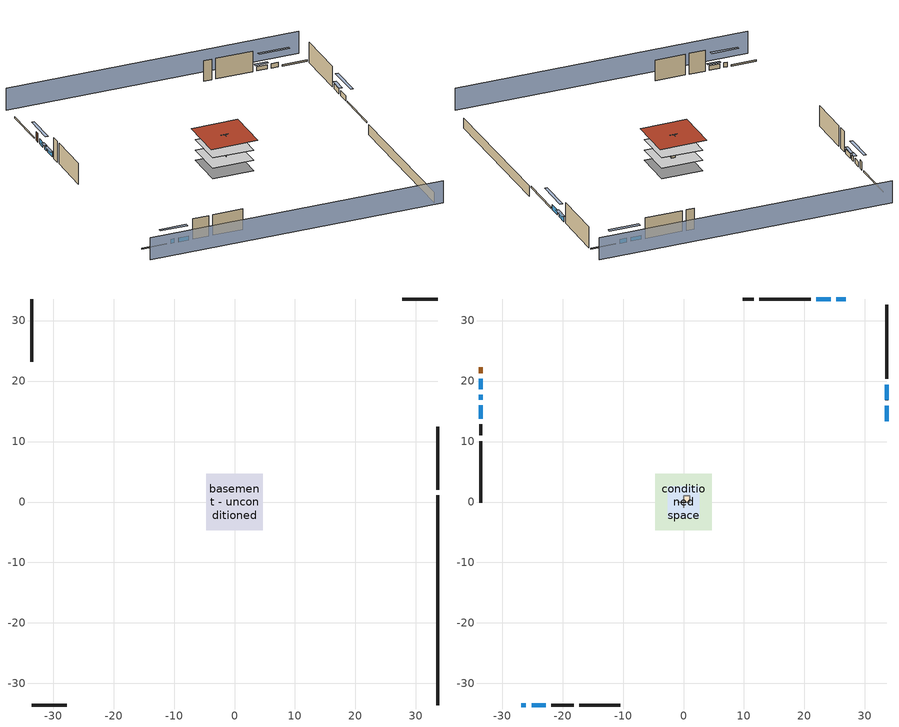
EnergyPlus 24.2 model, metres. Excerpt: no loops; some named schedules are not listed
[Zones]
basement - unconditioned
 floor foundation (Slab2 construction): -4.69,-4.69 -4.69,4.69 4.69,4.69 4.69,-4.69 z-2.13
 wall outside (RimJoist1 construction): 33.56,2.05 33.56,12.45 z0.3:0.61
 wall outside (RimJoist2 construction): -33.56,-33.56 -27.77,-33.56 z0.3:0.61
 wall outside (RimJoist3 construction): -33.56,33.56 -33.56,23.17 z0.3:0.61
 wall outside (RimJoist4 construction): 33.56,33.56 27.77,33.56 z0.3:0.61
 wall foundation (FoundationWall1 construction): 33.56,-33.56 33.56,1.12 z-2.13:0.3
central ac and furnace airloop ret air zone
 floor adiabatic (AdiabaticConst): 0,0 0,1 1,1 1,0 z0
 wall adiabatic (AdiabaticConst): 0,1 0,0 1,0 1,1 0,1 z0:1
 ceiling adiabatic (AdiabaticConst): 1,0 1,1 0,1 0,0 z1
conditioned space
 floor to basement - unconditioned (Floor1 construction): -4.69,-4.69 -4.69,4.69 4.69,4.69 4.69,-4.69 z0.3
 floor to garage (Floor2 construction): -2.59,-2.59 -2.59,2.59 2.59,2.59 2.59,-2.59 z0.3
 floor adiabatic (AdiabaticFloorConstruction): -4.69,-4.69 -4.69,4.69 4.69,4.69 4.69,-4.69 z2.74
 wall outside (AdiabaticWallConstruction 1): -33.56,22.24 -33.56,21.32 z0.3:2.34
 wall outside (AdiabaticWallConstruction): 33.56,13.38 33.56,15.94 / 33.56,16.86 33.56,19.42 / -33.56,20.4 -33.56,18.65 z0.3:1.46; -26.84,-33.56 -26.05,-33.56 / -33.56,17.73 -33.56,16.94 z0.3:1.37; -25.12,-33.56 -22.75,-33.56 / 26.84,33.56 25.25,33.56 / 24.33,33.56 21.96,33.56 z0.3:1.34; -33.56,16.01 -33.56,13.77 z0.3:1.31
 wall outside (Wall3 construction): 33.56,20.35 33.56,32.63 z0.3:5.18
 wall outside (Wall4 construction): -17.24,-33.56 -10.42,-33.56 z0.3:5.18
 wall outside (Wall7 construction): -33.56,10.08 -33.56,-0.16 z0.3:5.18
 wall outside (Wall8 construction): 21.03,33.56 12.54,33.56 z0.3:5.18
 wall to garage (Wall5 construction): 0,0.91 0,-0.91 z0.3:5.18
 wall to garage (Wall6 construction): -0.91,0 0.91,0 z0.3:5.18
 window (WindowConstruction): 33.56,13.38 33.56,15.93 z0.3:1.46
 window (WindowConstruction 1): 33.56,16.86 33.56,19.42 z0.3:1.46
 window (WindowConstruction 2): -26.84,-33.56 -26.05,-33.56 z0.3:1.37
 window (WindowConstruction 3): -25.12,-33.56 -22.75,-33.56 z0.3:1.34
 window (WindowConstruction 4): -33.56,20.4 -33.56,18.66 z0.3:1.46
 window (WindowConstruction 5): -33.56,17.73 -33.56,16.94 z0.3:1.37
 window (WindowConstruction 6): -33.56,16.01 -33.56,13.77 z0.3:1.31
 window (WindowConstruction 7): 26.84,33.56 25.26,33.56 z0.3:1.34
 window (WindowConstruction 8): 24.33,33.56 21.96,33.56 z0.3:1.34
 door (Door): -33.56,22.24 -33.56,21.33 z0.3:2.34
 ceiling adiabatic (AdiabaticFloorConstruction): 4.69,-4.69 4.69,4.69 -4.69,4.69 -4.69,-4.69 z2.74
 roof outside (Roof1 construction): -5.35,5.35 -5.35,-5.35 5.35,-5.35 5.35,5.35 z5.18
garage
 floor foundation (Slab1 construction): -2.59,-2.59 -2.59,2.59 2.59,2.59 2.59,-2.59 z0
 wall outside (Wall1 construction): -21.82,-33.56 -18.17,-33.56 z0.3:5.18
 wall outside (Wall2 construction): -33.56,12.84 -33.56,11.01 z0.3:5.18
 wall outside (Wall9 construction): 11.61,33.56 9.79,33.56 z0.3:5.18
shading: 33.56,38.13 -33.56,38.13 / -33.56,-38.13 33.56,-38.13 z0:5.18; 33.56,18.68 33.56,10.63 34.17,10.63 34.17,18.68 z4.21; 33.56,19.73 33.56,16.56 34.17,16.56 34.17,19.73 z1.77; -23.31,-33.56 -29.58,-33.56 -29.58,-34.17 -23.31,-34.17 z4.11; -22.45,-33.56 -25.43,-33.56 -25.43,-34.17 -22.45,-34.17 z1.65; -33.56,15.91 -33.56,23.14 -34.17,23.14 -34.17,15.91 z4.21; -33.56,16.64 -33.56,18.03 -34.17,18.03 -34.17,16.64 z1.68; -33.56,13.46 -33.56,16.32 -34.17,16.32 -34.17,13.46 z1.62; 22.51,33.56 29.58,33.56 29.58,34.17 22.51,34.17 z4.08; 21.65,33.56 24.63,33.56 24.63,34.17 21.65,34.17 z1.65
[Building]
Building 1: Terrain=Suburbs
[Site:Location]
Portland Intl Arpt_OR: Latitude {deg}=45.59; Longitude {deg}=-122.6; Time Zone {hr}=-8; Elevation {m}=33; Keep Site Location Information=Yes
[Site:GroundTemperature:Shallow]
10.2558, 8.96328, 8.85977, 9.47314, 11.9355, 14.3863, 16.5111, 17.8571, 17.9714, 16.8767, 14.8061, 12.4304
[Site:WaterMainsTemperature]
Calculation Method=Schedule; Temperature Schedule=mains temperature schedule
[Material] Roughness=Rough; Thermal Absorptance=0.9
Name | Thickness {m} | Conductivity {W/m-K} | Density {kg/m3} | Specific Heat {J/kg-K} | Solar Absorptance | Visible Absorptance
asphalt or fiberglass shingles | 0.00635 | 0.162714 | 1121.4 | 1465.45 | 0.85 | 0.85
composite shingle siding | 0.00635 | 0.162714 | 1121.4 | 1465.45 | 0.7 | 0.7
concrete 4.0 in. | 0.1016 | 1.803125 | 2242.8 | 837.4 | 0.7 | 0.7
concrete 8.0 in. | 0.2032 | 1.803125 | 2242.8 | 837.4 | 0.7 | 0.7
door material | 0.04445 | 0.0612267 | 512.64 | 1214.23 | 0.7 | 0.7
floor covering | 0.0127 | 0.0433444 | 54.468 | 1339.84 | 0.6 | 0.6
floor rigid ins; wall rigid ins | 0.512978 | 0.029427 | 32.04 | 1214.23 | 0.7 | 0.7
floor stud and cavity | 0.1397 | 0.923637 | 92.3553 | 1139.71 | 0.7 | 0.7
floor stud and cavity 1 | 0.1397 | 1.75129 | 37.0049 | 1207.88 | 0.7 | 0.7
furniture material basement - unconditioned 1; furniture material conditioned space 1; furniture material garage 1 | 0.1524 | 0.115458 | 640.8 | 1214.23 | 0.6 | 0.6
gypsum board | 0.0127 | 0.160291 | 801 | 837.4 | 0.6 | 0.6
osb sheathing 0.5 in.; osb sheathing 0.5 in. 1; osb sheathing 0.5 in. 2 | 0.0127 | 0.115458 | 512.64 | 1214.23 | 0.7 | 0.7
osb sheathing 0.75 in. | 0.01905 | 0.115458 | 512.64 | 1214.23 | 0.7 | 0.7
rim joist stud and cavity | 0.0508 | 0.144151 | 50.32683 | 1063.81 | 0.6 | 0.6
roof rigid ins | 0.051816 | 0.029427 | 32.04 | 1214.23 | 0.7 | 0.7
roof stud and cavity | 0.2032 | 0.133729 | 78.34581 | 1123.46 | 0.7 | 0.7
wall stud and cavity | 0.1397 | 0.348479 | 139.0536 | 1170.24 | 0.6 | 0.6
wall stud and cavity 1 | 0.1397 | 0.434317 | 139.0536 | 1170.24 | 0.7 | 0.7
wall stud and cavity 2 | 0.1397 | 0.506836 | 139.0536 | 1170.24 | 0.7 | 0.7
wall stud and cavity 3 | 0.0889 | 0.380278 | 52.3479 | 1209.89 | 0.7 | 0.7
wall stud and cavity 4 | 0.0889 | 0.391764 | 83.0341 | 1211.67 | 0.7 | 0.7
wood siding; wood siding 1 | 0.0254 | 0.102417 | 544.68 | 1172.36 | 0.7 | 0.7
[Material:NoMass]
Adiabatic: Roughness=Rough; Thermal Resistance {m2-K/W}=176.1; Thermal Absorptance=0.9; Solar Absorptance=0.7; Visible Absorptance=0.7
[WindowMaterial:SimpleGlazingSystem]
WindowMaterial: U-Factor {W/m2-K}=4.76952; Solar Heat Gain Coefficient=0.63
[Construction]
AdiabaticConst: Adiabatic
AdiabaticFloorConstruction: floor stud and cavity 1, floor rigid ins, osb sheathing 0.75 in., floor covering
AdiabaticWallConstruction: wood siding, wall rigid ins, wall stud and cavity 3, gypsum board
AdiabaticWallConstruction 1: wood siding 1, wall rigid ins, wall stud and cavity 3, gypsum board
Door: door material
Floor1 construction; Floor2 construction: floor stud and cavity, osb sheathing 0.75 in., floor covering
FoundationWall1 construction: concrete 8.0 in.
furniture construction basement - unconditioned 1: furniture material basement - unconditioned 1
furniture construction conditioned space 1: furniture material conditioned space 1
furniture construction garage 1: furniture material garage 1
PartitionWallConstruction: gypsum board, wall stud and cavity 4, gypsum board
RimJoist1 construction; RimJoist2 construction; RimJoist3 construction; RimJoist4 construction: composite shingle siding, rim joist stud and cavity
Roof1 construction: asphalt or fiberglass shingles, roof rigid ins, osb sheathing 0.75 in., roof stud and cavity, gypsum board
Slab1 construction; Slab2 construction: concrete 4.0 in.
Wall1 construction; Wall2 construction: composite shingle siding, osb sheathing 0.5 in., wall stud and cavity
Wall3 construction; Wall4 construction: composite shingle siding, osb sheathing 0.5 in., wall stud and cavity 1, gypsum board
Wall5 construction: osb sheathing 0.5 in. 1, wall stud and cavity 2, gypsum board
Wall6 construction: osb sheathing 0.5 in. 2, wall stud and cavity 2, gypsum board
Wall7 construction; Wall8 construction: composite shingle siding, osb sheathing 0.5 in. 2, wall stud and cavity 1, gypsum board
Wall9 construction: composite shingle siding, osb sheathing 0.5 in. 2, wall stud and cavity
WindowConstruction; WindowConstruction 1; WindowConstruction 2; WindowConstruction 3; WindowConstruction 4; WindowConstruction 5; WindowConstruction 6; WindowConstruction 7; WindowConstruction 8: WindowMaterial
[Zone] Multiplier=1
Name | Volume {m3} | Part of Total Floor Area
basement - unconditioned | 214.189 | Yes
central ac and furnace airloop ret air zone | 1 | No
conditioned space | 493.619 | Yes
garage | 65.242 | Yes
[Space]
Name | Zone | Volume {m3} | Space Type
basement - unconditioned 1 | basement - unconditioned | 214.189
central ac and furnace airloop ret air space | central ac and furnace airloop ret air zone |  | Plenum Space Type
conditioned space 1 | conditioned space | 493.619
garage 1 | garage | 65.242
[SurfaceProperty:ExposedFoundationPerimeter] Exposed Perimeter Calculation Method=TotalExposedPerimeter
Name | Total Exposed Perimeter {m}
Slab2 | 34.68624
Slab1 | 14.6304
[InternalMass]
Name | Construction | Zone or ZoneList | Space or SpaceList | Surface Area {m2}
furniture mass basement - unconditioned 1 | furniture construction basement - unconditioned 1 | basement - unconditioned | basement - unconditioned 1 | 35.13593
furniture mass conditioned space 1 | furniture construction conditioned space 1 | conditioned space | conditioned space 1 | 80.97429
partition wall mass | PartitionWallConstruction | conditioned space | conditioned space 1 | 202.436
furniture mass garage 1 | furniture construction garage 1 | garage | garage 1 | 2.67561
[OtherEquipment] Design Level Calculation Method=EquipmentLevel
Name | Fuel Type | Zone or ZoneList or Space or SpaceList | Schedule | Design Level {W} | Fraction Latent | Fraction Radiant | Fraction Lost
central ac and furnace airloop_0 RetCondToDZ; central ac and furnace airloop_0 SupCondToDZ; central ac and furnace airloop_0 SupSensLkToDZ; water heater sens | None | basement - unconditioned 1 | Always On Discrete | 0 | 0 | 0 | 0
central ac and furnace airloop_0 SupLatLkToDZ; water heater lat | None | basement - unconditioned 1 | Always On Discrete | 0 | 1 | 0 | 0
water heater energy adjustment1 | Electricity | basement - unconditioned 1 | Always On Discrete | 0.01 | 0 | 0 | 1
central ac and furnace airloop_0 RetCondToRP; central ac and furnace airloop_0 RetSensLkToRP | None | central ac and furnace airloop ret air space | Always On Discrete | 0 | 0 | 0 | 0
central ac and furnace airloop_0 RetLatLkToRP | None | central ac and furnace airloop ret air space | Always On Discrete | 0 | 1 | 0 | 0
central ac and furnace airloop_0 SupCondToLv; central ac and furnace airloop_0 SupSensLkToCond; mech vent house fan sensible load | None | conditioned space 1 | Always On Discrete | 0 | 0 | 0 | 0
central ac and furnace airloop_0 SupLatLkToCond; mech vent house fan latent load | None | conditioned space 1 | Always On Discrete | 0 | 1 | 0 | 0
clothes dryer 1 | Electricity | conditioned space 1 | clothes_dryer | 0 | 0.015 | 0.081 | 0.85
cooking range 1 | Electricity | conditioned space 1 | cooking_range | 0 | 0.08 | 0.432 | 0.2
general water use latent | None | conditioned space 1 | general water use schedule | 25.6591 | 1 | 0 | 0
general water use sensible | None | conditioned space 1 | general water use schedule | -25.2881 | 0 | 0.6 | 0
misc permanent spa heater | NaturalGas | conditioned space 1 | misc permanent spa heater schedule | 677.856 | 0 | 0 | 1
[ZoneInfiltration:DesignFlowRate] Schedule=Always On Discrete
Name | Zone or ZoneList or Space or SpaceList | Design Flow Rate Calculation Method | Design Flow Rate {m3/s} | Air Changes per Hour {1/hr} | Constant Term Coefficient | Temperature Term Coefficient | Velocity Term Coefficient | Velocity Squared Term Coefficient
basement_unconditioned 1 duct leakage imbalance infil flow | basement - unconditioned 1 | Flow/Zone | 0
infil basement - unconditioned 1 | basement - unconditioned 1 | AirChanges/Hour |  | 0.1 | 1 | 0 | 0 | 0
infil flow; natural vent flow; whole house fan flow | conditioned space 1 | Flow/Zone | 0
[ZoneMixing] Schedule=Always On Continuous; Design Flow Rate Calculation Method=Flow/Zone; Design Flow Rate {m3/s}=0
Name | Zone or Space | Source Zone or Space
central ac and furnace airloop_0 ZoneMixCondToDZ mix | basement - unconditioned | conditioned space
central ac and furnace airloop_0 ZoneMixDZToCond mix | conditioned space | basement - unconditioned
[SpaceList]
Plenum Space Type: central ac and furnace airloop ret air space
[SurfaceProperty:IncidentSolarMultiplier] Incident Solar Multiplier=1; Incident Solar Multiplier Schedule=trans schedule winter=0.85 summer=0.7
Window1; Window2; Window3; Window4; Window5; Window6; Window7; Window8; Window9
[Lights] Design Level Calculation Method=LightingLevel; Return Air Fraction=0; Fraction Radiant=0.6; Fraction Visible=0.2; Fraction Replaceable=1
Name | Zone or ZoneList or Space or SpaceList | Schedule | Lighting Level {W}
interior lighting | conditioned space 1 | lighting_interior | 312.117
garage lighting | garage 1 | lighting_garage | 9.02671
[People]
occupants: Zone or ZoneList or Space or SpaceList=conditioned space 1; Number of People Schedule=occupants; Number of People Calculation Method=People; Number of People=1; Fraction Radiant=0.314171; Sensible Heat Fraction=0.56303; Activity Level Schedule=occupants activity schedule; Carbon Dioxide Generation Rate {m3/s-W}=0; Enable ASHRAE 55 Comfort Warnings=No; Mean Radiant Temperature Calculation Type=EnclosureAveraged
[ElectricEquipment] Zone or ZoneList or Space or SpaceList=conditioned space 1; Design Level Calculation Method=EquipmentLevel
Name | Schedule | Design Level {W} | Fraction Latent | Fraction Radiant | Fraction Lost
ceiling fan | ceiling_fan | 17.1972 | 0 | 0.558 | 0
clothes dryer | clothes_dryer | 8805.97 | 0.015 | 0.081 | 0.85
clothes washer | clothes_washer | 1642.24 | 0.03 | 0.162 | 0.7
cooking range | cooking_range | 3645.82 | 0.08 | 0.432 | 0.2
dishwasher | dishwasher | 960.357 | 0.3 | 0.18 | 0.4
fridge | fridge schedule | 136.524 | 0 | 0.6 | 0
mech vent bath fan 0 | mech vent bath fan 0 schedule | 30 | 0 | 0 | 1
mech vent house fan | mech vent house fan schedule | 0 | 0 | 0 | 1
mech vent house fan cfis | mech vent house fan cfis schedule | 0 | 0 | 0 | 0
mech vent range fan 0 | mech vent range fan 0 schedule | 30 | 0 | 0 | 1
misc permanent spa pump | misc permanent spa pump schedule | 312.193 | 0 | 0 | 1
misc plug loads | plug_loads_other | 616.653 | 0.021 | 0.558 | 0.049
misc tv | plug_loads_tv | 730.117 | 0 | 0.6 | 0
whole house fan | Always On Discrete | 0 | 0 | 0 | 1
[ZoneInfiltration:EffectiveLeakageArea]
infil garage 1: Zone or Space=garage 1; Schedule=Always On Discrete; Effective Air Leakage Area {cm2}=339.796; Stack Coefficient=0.000129147; Wind Coefficient=4.64657e-05
[AirLoopHVAC:ReturnPlenum]
Air Loop HVAC Return Plenum 1: Zone=central ac and furnace airloop ret air zone
[Foundation:Kiva] Wall Depth Below Slab {m}=0.2032
Name | Initial Indoor Air Temperature {C} | Wall Height Above Grade {m}
Foundation Kiva 1 | 13.4258 | 0.1016
Foundation Kiva 2 | 9.52053 | 0.3048
[Foundation:Kiva:Settings]
Soil Conductivity {W/m-K}=1.3848; Soil Density {kg/m3}=1842.3; Soil Specific Heat {J/kg-K}=418.7; Ground Solar Absorptivity=0.9; Ground Thermal Absorptivity=0.9; Ground Surface Roughness {m}=0.03; Far-Field Width {m}=40; Deep-Ground Boundary Condition=ZeroFlux; Deep-Ground Depth {m}=40; Minimum Cell Dimension {m}=0.2; Maximum Cell Growth Coefficient=3; Simulation Timestep=Timestep
[Exterior:Lights]
exterior lighting: Schedule=exterior lighting schedule; Design Level {W}=8.01452
[EnergyManagementSystem:Sensor] Output:Variable or Output:Meter Index Key=basement - unconditioned
Name | Output:Variable or Output:Meter
central_ac_and_furnace_airloop_0_DZ_T_s | Zone Air Temperature
central_ac_and_furnace_airloop_0_DZ_W_s | Zone Mean Air Humidity Ratio
water_heater_amb_rh | Zone Air Relative Humidity
water_heater_amb_temp | Zone Mean Air Temperature
[Schedule:Constant]
Name | Hourly Value
Always On Discrete; Always On Continuous; mech vent house fan schedule; mech vent house fan cfis schedule | 1
occupants activity schedule | 117.228
fridge schedule | 0
[Schedule:Week:Daily]
trans schedule winter=0.85 summer=0.7 Week Rule - Jan1-May26: trans schedule winter=0.85 summer=0.7 day, trans schedule winter=0.85 summer=0.7 day, trans schedule winter=0.85 summer=0.7 day, trans schedule winter=0.85 summer=0.7 day, trans schedule winter=0.85 summer=0.7 day, trans schedule winter=0.85 summer=0.7 day, trans schedule winter=0.85 summer=0.7 day, trans schedule winter=0.85 summer=0.7 default day, trans schedule winter=0.85 summer=0.7 default day, trans schedule winter=0.85 summer=0.7 default day, trans schedule winter=0.85 summer=0.7 default day, trans schedule winter=0.85 summer=0.7 default day
trans schedule winter=0.85 summer=0.7 Week Rule - May27-Jun2: trans schedule winter=0.85 summer=0.7 day, trans schedule winter=0.85 summer=0.7 day, trans schedule winter=0.85 summer=0.7 day, trans schedule winter=0.85 summer=0.7 day, trans schedule winter=0.85 summer=0.7 day, trans schedule winter=0.85 summer=0.7 day 1, trans schedule winter=0.85 summer=0.7 day 1, trans schedule winter=0.85 summer=0.7 default day, trans schedule winter=0.85 summer=0.7 default day, trans schedule winter=0.85 summer=0.7 default day, trans schedule winter=0.85 summer=0.7 default day, trans schedule winter=0.85 summer=0.7 default day
trans schedule winter=0.85 summer=0.7 Week Rule - Jun3-Sep29: trans schedule winter=0.85 summer=0.7 day 1, trans schedule winter=0.85 summer=0.7 day 1, trans schedule winter=0.85 summer=0.7 day 1, trans schedule winter=0.85 summer=0.7 day 1, trans schedule winter=0.85 summer=0.7 day 1, trans schedule winter=0.85 summer=0.7 day 1, trans schedule winter=0.85 summer=0.7 day 1, trans schedule winter=0.85 summer=0.7 default day, trans schedule winter=0.85 summer=0.7 default day, trans schedule winter=0.85 summer=0.7 default day, trans schedule winter=0.85 summer=0.7 default day, trans schedule winter=0.85 summer=0.7 default day
trans schedule winter=0.85 summer=0.7 Week Rule - Sep30-Oct6: trans schedule winter=0.85 summer=0.7 day 1, trans schedule winter=0.85 summer=0.7 day 2, trans schedule winter=0.85 summer=0.7 day 2, trans schedule winter=0.85 summer=0.7 day 2, trans schedule winter=0.85 summer=0.7 day 2, trans schedule winter=0.85 summer=0.7 day 2, trans schedule winter=0.85 summer=0.7 day 2, trans schedule winter=0.85 summer=0.7 default day, trans schedule winter=0.85 summer=0.7 default day, trans schedule winter=0.85 summer=0.7 default day, trans schedule winter=0.85 summer=0.7 default day, trans schedule winter=0.85 summer=0.7 default day
trans schedule winter=0.85 summer=0.7 Week Rule - Oct7-Dec31: trans schedule winter=0.85 summer=0.7 day 2, trans schedule winter=0.85 summer=0.7 day 2, trans schedule winter=0.85 summer=0.7 day 2, trans schedule winter=0.85 summer=0.7 day 2, trans schedule winter=0.85 summer=0.7 day 2, trans schedule winter=0.85 summer=0.7 day 2, trans schedule winter=0.85 summer=0.7 day 2, trans schedule winter=0.85 summer=0.7 default day, trans schedule winter=0.85 summer=0.7 default day, trans schedule winter=0.85 summer=0.7 default day, trans schedule winter=0.85 summer=0.7 default day, trans schedule winter=0.85 summer=0.7 default day
mech vent bath fan 0 schedule Week Rule - Jan1-Dec31: mech vent bath fan 0 schedule day, mech vent bath fan 0 schedule day, mech vent bath fan 0 schedule day, mech vent bath fan 0 schedule day, mech vent bath fan 0 schedule day, mech vent bath fan 0 schedule day, mech vent bath fan 0 schedule day, mech vent bath fan 0 schedule default day, mech vent bath fan 0 schedule default day, mech vent bath fan 0 schedule default day, mech vent bath fan 0 schedule default day, mech vent bath fan 0 schedule default day
mech vent range fan 0 schedule Week Rule - Jan1-Dec31: mech vent range fan 0 schedule day, mech vent range fan 0 schedule day, mech vent range fan 0 schedule day, mech vent range fan 0 schedule day, mech vent range fan 0 schedule day, mech vent range fan 0 schedule day, mech vent range fan 0 schedule day, mech vent range fan 0 schedule default day, mech vent range fan 0 schedule default day, mech vent range fan 0 schedule default day, mech vent range fan 0 schedule default day, mech vent range fan 0 schedule default day
misc permanent spa pump schedule Week Rule - Jan1-Jan27: misc permanent spa pump schedule day, misc permanent spa pump schedule day, misc permanent spa pump schedule day, misc permanent spa pump schedule day, misc permanent spa pump schedule day, misc permanent spa pump schedule day, misc permanent spa pump schedule day, misc permanent spa pump schedule default day, misc permanent spa pump schedule default day, misc permanent spa pump schedule default day, misc permanent spa pump schedule default day, misc permanent spa pump schedule default day
misc permanent spa pump schedule Week Rule - Jan28-Feb3: misc permanent spa pump schedule day, misc permanent spa pump schedule day, misc permanent spa pump schedule day, misc permanent spa pump schedule day, misc permanent spa pump schedule day 1, misc permanent spa pump schedule day 1, misc permanent spa pump schedule day 1, misc permanent spa pump schedule default day, misc permanent spa pump schedule default day, misc permanent spa pump schedule default day, misc permanent spa pump schedule default day, misc permanent spa pump schedule default day
misc permanent spa pump schedule Week Rule - Feb4-Feb24: misc permanent spa pump schedule day 1, misc permanent spa pump schedule day 1, misc permanent spa pump schedule day 1, misc permanent spa pump schedule day 1, misc permanent spa pump schedule day 1, misc permanent spa pump schedule day 1, misc permanent spa pump schedule day 1, misc permanent spa pump schedule default day, misc permanent spa pump schedule default day, misc permanent spa pump schedule default day, misc permanent spa pump schedule default day, misc permanent spa pump schedule default day
misc permanent spa pump schedule Week Rule - Feb25-Mar3: misc permanent spa pump schedule day 1, misc permanent spa pump schedule day 1, misc permanent spa pump schedule day 1, misc permanent spa pump schedule day 1, misc permanent spa pump schedule day 2, misc permanent spa pump schedule day 2, misc permanent spa pump schedule day 2, misc permanent spa pump schedule default day, misc permanent spa pump schedule default day, misc permanent spa pump schedule default day, misc permanent spa pump schedule default day, misc permanent spa pump schedule default day
misc permanent spa pump schedule Week Rule - Mar4-Mar31: misc permanent spa pump schedule day 2, misc permanent spa pump schedule day 2, misc permanent spa pump schedule day 2, misc permanent spa pump schedule day 2, misc permanent spa pump schedule day 2, misc permanent spa pump schedule day 2, misc permanent spa pump schedule day 2, misc permanent spa pump schedule default day, misc permanent spa pump schedule default day, misc permanent spa pump schedule default day, misc permanent spa pump schedule default day, misc permanent spa pump schedule default day
misc permanent spa pump schedule Week Rule - Apr1-Apr28: misc permanent spa pump schedule day 3, misc permanent spa pump schedule day 3, misc permanent spa pump schedule day 3, misc permanent spa pump schedule day 3, misc permanent spa pump schedule day 3, misc permanent spa pump schedule day 3, misc permanent spa pump schedule day 3, misc permanent spa pump schedule default day, misc permanent spa pump schedule default day, misc permanent spa pump schedule default day, misc permanent spa pump schedule default day, misc permanent spa pump schedule default day
general water use schedule Week Rule - Jan1-Dec31: general water use schedule day, general water use schedule day, general water use schedule day, general water use schedule day, general water use schedule day, general water use schedule day, general water use schedule day, general water use schedule default day, general water use schedule default day, general water use schedule default day, general water use schedule default day, general water use schedule default day
misc permanent spa heater schedule Week Rule - Jan1-Jan27: misc permanent spa heater schedule day, misc permanent spa heater schedule day, misc permanent spa heater schedule day, misc permanent spa heater schedule day, misc permanent spa heater schedule day, misc permanent spa heater schedule day, misc permanent spa heater schedule day, misc permanent spa heater schedule default day, misc permanent spa heater schedule default day, misc permanent spa heater schedule default day, misc permanent spa heater schedule default day, misc permanent spa heater schedule default day
misc permanent spa heater schedule Week Rule - Jan28-Feb3: misc permanent spa heater schedule day, misc permanent spa heater schedule day, misc permanent spa heater schedule day, misc permanent spa heater schedule day, misc permanent spa heater schedule day 1, misc permanent spa heater schedule day 1, misc permanent spa heater schedule day 1, misc permanent spa heater schedule default day, misc permanent spa heater schedule default day, misc permanent spa heater schedule default day, misc permanent spa heater schedule default day, misc permanent spa heater schedule default day
misc permanent spa heater schedule Week Rule - Feb4-Feb24: misc permanent spa heater schedule day 1, misc permanent spa heater schedule day 1, misc permanent spa heater schedule day 1, misc permanent spa heater schedule day 1, misc permanent spa heater schedule day 1, misc permanent spa heater schedule day 1, misc permanent spa heater schedule day 1, misc permanent spa heater schedule default day, misc permanent spa heater schedule default day, misc permanent spa heater schedule default day, misc permanent spa heater schedule default day, misc permanent spa heater schedule default day
misc permanent spa heater schedule Week Rule - Feb25-Mar3: misc permanent spa heater schedule day 1, misc permanent spa heater schedule day 1, misc permanent spa heater schedule day 1, misc permanent spa heater schedule day 1, misc permanent spa heater schedule day 2, misc permanent spa heater schedule day 2, misc permanent spa heater schedule day 2, misc permanent spa heater schedule default day, misc permanent spa heater schedule default day, misc permanent spa heater schedule default day, misc permanent spa heater schedule default day, misc permanent spa heater schedule default day
misc permanent spa heater schedule Week Rule - Mar4-May26: misc permanent spa heater schedule day 2, misc permanent spa heater schedule day 2, misc permanent spa heater schedule day 2, misc permanent spa heater schedule day 2, misc permanent spa heater schedule day 2, misc permanent spa heater schedule day 2, misc permanent spa heater schedule day 2, misc permanent spa heater schedule default day, misc permanent spa heater schedule default day, misc permanent spa heater schedule default day, misc permanent spa heater schedule default day, misc permanent spa heater schedule default day
misc permanent spa heater schedule Week Rule - May27-Jun2: misc permanent spa heater schedule day 2, misc permanent spa heater schedule day 2, misc permanent spa heater schedule day 2, misc permanent spa heater schedule day 2, misc permanent spa heater schedule day 2, misc permanent spa heater schedule day 3, misc permanent spa heater schedule day 3, misc permanent spa heater schedule default day, misc permanent spa heater schedule default day, misc permanent spa heater schedule default day, misc permanent spa heater schedule default day, misc permanent spa heater schedule default day
misc permanent spa heater schedule Week Rule - Jun3-Sep29: misc permanent spa heater schedule day 3, misc permanent spa heater schedule day 3, misc permanent spa heater schedule day 3, misc permanent spa heater schedule day 3, misc permanent spa heater schedule day 3, misc permanent spa heater schedule day 3, misc permanent spa heater schedule day 3, misc permanent spa heater schedule default day, misc permanent spa heater schedule default day, misc permanent spa heater schedule default day, misc permanent spa heater schedule default day, misc permanent spa heater schedule default day
misc permanent spa heater schedule Week Rule - Sep30-Oct6: misc permanent spa heater schedule day 3, misc permanent spa heater schedule day 4, misc permanent spa heater schedule day 4, misc permanent spa heater schedule day 4, misc permanent spa heater schedule day 4, misc permanent spa heater schedule day 4, misc permanent spa heater schedule day 4, misc permanent spa heater schedule default day, misc permanent spa heater schedule default day, misc permanent spa heater schedule default day, misc permanent spa heater schedule default day, misc permanent spa heater schedule default day
misc permanent spa heater schedule Week Rule - Oct7-Oct27: misc permanent spa heater schedule day 4, misc permanent spa heater schedule day 4, misc permanent spa heater schedule day 4, misc permanent spa heater schedule day 4, misc permanent spa heater schedule day 4, misc permanent spa heater schedule day 4, misc permanent spa heater schedule day 4, misc permanent spa heater schedule default day, misc permanent spa heater schedule default day, misc permanent spa heater schedule default day, misc permanent spa heater schedule default day, misc permanent spa heater schedule default day
misc permanent spa heater schedule Week Rule - Oct28-Nov3: misc permanent spa heater schedule day 4, misc permanent spa heater schedule day 4, misc permanent spa heater schedule day 4, misc permanent spa heater schedule day 4, misc permanent spa heater schedule day 5, misc permanent spa heater schedule day 5, misc permanent spa heater schedule day 5, misc permanent spa heater schedule default day, misc permanent spa heater schedule default day, misc permanent spa heater schedule default day, misc permanent spa heater schedule default day, misc permanent spa heater schedule default day
misc permanent spa heater schedule Week Rule - Nov4-Nov24: misc permanent spa heater schedule day 5, misc permanent spa heater schedule day 5, misc permanent spa heater schedule day 5, misc permanent spa heater schedule day 5, misc permanent spa heater schedule day 5, misc permanent spa heater schedule day 5, misc permanent spa heater schedule day 5, misc permanent spa heater schedule default day, misc permanent spa heater schedule default day, misc permanent spa heater schedule default day, misc permanent spa heater schedule default day, misc permanent spa heater schedule default day
misc permanent spa heater schedule Week Rule - Nov25-Dec1: misc permanent spa heater schedule day 5, misc permanent spa heater schedule day 5, misc permanent spa heater schedule day 5, misc permanent spa heater schedule day 5, misc permanent spa heater schedule day 5, misc permanent spa heater schedule day 5, misc permanent spa heater schedule day 6, misc permanent spa heater schedule default day, misc permanent spa heater schedule default day, misc permanent spa heater schedule default day, misc permanent spa heater schedule default day, misc permanent spa heater schedule default day
misc permanent spa heater schedule Week Rule - Dec2-Dec31: misc permanent spa heater schedule day 6, misc permanent spa heater schedule day 6, misc permanent spa heater schedule day 6, misc permanent spa heater schedule day 6, misc permanent spa heater schedule day 6, misc permanent spa heater schedule day 6, misc permanent spa heater schedule day 6, misc permanent spa heater schedule default day, misc permanent spa heater schedule default day, misc permanent spa heater schedule default day, misc permanent spa heater schedule default day, misc permanent spa heater schedule default day
[Schedule:Year]
trans schedule winter=0.85 summer=0.7: trans schedule winter=0.85 summer=0.7 Week Rule - Jan1-May26, 1, 1, 5, 26, trans schedule winter=0.85 summer=0.7 Week Rule - May27-Jun2, 5, 27, 6, 2, trans schedule winter=0.85 summer=0.7 Week Rule - Jun3-Sep29, 6, 3, 9, 29, trans schedule winter=0.85 summer=0.7 Week Rule - Sep30-Oct6, 9, 30, 10, 6, trans schedule winter=0.85 summer=0.7 Week Rule - Oct7-Dec31, 10, 7, 12, 31
mech vent bath fan 0 schedule: mech vent bath fan 0 schedule Week Rule - Jan1-Dec31, 1, 1, 12, 31
mech vent range fan 0 schedule: mech vent range fan 0 schedule Week Rule - Jan1-Dec31, 1, 1, 12, 31
misc permanent spa pump schedule: misc permanent spa pump schedule Week Rule - Jan1-Jan27, 1, 1, 1, 27, misc permanent spa pump schedule Week Rule - Jan28-Feb3, 1, 28, 2, 3, misc permanent spa pump schedule Week Rule - Feb4-Feb24, 2, 4, 2, 24, misc permanent spa pump schedule Week Rule - Feb25-Mar3, 2, 25, 3, 3, misc permanent spa pump schedule Week Rule - Mar4-Mar31, 3, 4, 3, 31, misc permanent spa pump schedule Week Rule - Apr1-Apr28, 4, 1, 4, 28, misc permanent spa pump schedule Week Rule - Apr29-May5, 4, 29, 5, 5, misc permanent spa pump schedule Week Rule - May6-May26, 5, 6, 5, 26, misc permanent spa pump schedule Week Rule - May27-Jun2, 5, 27, 6, 2, misc permanent spa pump schedule Week Rule - Jun3-Jun30, 6, 3, 6, 30, misc permanent spa pump schedule Week Rule - Jul1-Aug25, 7, 1, 8, 25, misc permanent spa pump schedule Week Rule - Aug26-Sep1, 8, 26, 9, 1, misc permanent spa pump schedule Week Rule - Sep2-Sep29, 9, 2, 9, 29, misc permanent spa pump schedule Week Rule - Sep30-Oct6, 9, 30, 10, 6, misc permanent spa pump schedule Week Rule - Oct7-Oct27, 10, 7, 10, 27, misc permanent spa pump schedule Week Rule - Oct28-Nov3, 10, 28, 11, 3, misc permanent spa pump schedule Week Rule - Nov4-Nov24, 11, 4, 11, 24, misc permanent spa pump schedule Week Rule - Nov25-Dec1, 11, 25, 12, 1, misc permanent spa pump schedule Week Rule - Dec2-Dec31, 12, 2, 12, 31
general water use schedule: general water use schedule Week Rule - Jan1-Dec31, 1, 1, 12, 31
misc permanent spa heater schedule: misc permanent spa heater schedule Week Rule - Jan1-Jan27, 1, 1, 1, 27, misc permanent spa heater schedule Week Rule - Jan28-Feb3, 1, 28, 2, 3, misc permanent spa heater schedule Week Rule - Feb4-Feb24, 2, 4, 2, 24, misc permanent spa heater schedule Week Rule - Feb25-Mar3, 2, 25, 3, 3, misc permanent spa heater schedule Week Rule - Mar4-May26, 3, 4, 5, 26, misc permanent spa heater schedule Week Rule - May27-Jun2, 5, 27, 6, 2, misc permanent spa heater schedule Week Rule - Jun3-Sep29, 6, 3, 9, 29, misc permanent spa heater schedule Week Rule - Sep30-Oct6, 9, 30, 10, 6, misc permanent spa heater schedule Week Rule - Oct7-Oct27, 10, 7, 10, 27, misc permanent spa heater schedule Week Rule - Oct28-Nov3, 10, 28, 11, 3, misc permanent spa heater schedule Week Rule - Nov4-Nov24, 11, 4, 11, 24, misc permanent spa heater schedule Week Rule - Nov25-Dec1, 11, 25, 12, 1, misc permanent spa heater schedule Week Rule - Dec2-Dec31, 12, 2, 12, 31
exterior lighting schedule: exterior lighting schedule Week Rule - Jan1-Jan27, 1, 1, 1, 27, exterior lighting schedule Week Rule - Jan28-Feb3, 1, 28, 2, 3, exterior lighting schedule Week Rule - Feb4-Feb24, 2, 4, 2, 24, exterior lighting schedule Week Rule - Feb25-Mar3, 2, 25, 3, 3, exterior lighting schedule Week Rule - Mar4-Mar31, 3, 4, 3, 31, exterior lighting schedule Week Rule - Apr1-Apr28, 4, 1, 4, 28, exterior lighting schedule Week Rule - Apr29-May5, 4, 29, 5, 5, exterior lighting schedule Week Rule - May6-May26, 5, 6, 5, 26, exterior lighting schedule Week Rule - May27-Jun2, 5, 27, 6, 2, exterior lighting schedule Week Rule - Jun3-Jun30, 6, 3, 6, 30, exterior lighting schedule Week Rule - Jul1-Jul28, 7, 1, 7, 28, exterior lighting schedule Week Rule - Jul29-Aug4, 7, 29, 8, 4, exterior lighting schedule Week Rule - Aug5-Aug25, 8, 5, 8, 25, exterior lighting schedule Week Rule - Aug26-Sep1, 8, 26, 9, 1, exterior lighting schedule Week Rule - Sep2-Sep29, 9, 2, 9, 29, exterior lighting schedule Week Rule - Sep30-Oct6, 9, 30, 10, 6, exterior lighting schedule Week Rule - Oct7-Oct27, 10, 7, 10, 27, exterior lighting schedule Week Rule - Oct28-Nov3, 10, 28, 11, 3, exterior lighting schedule Week Rule - Nov4-Nov24, 11, 4, 11, 24, exterior lighting schedule Week Rule - Nov25-Dec1, 11, 25, 12, 1, exterior lighting schedule Week Rule - Dec2-Dec31, 12, 2, 12, 31
[Schedule:File] File=in.schedules.csv; Rows to Skip at Top=1; Number of Hours of Data=8760; Column Separator=Comma; Interpolate to Timestep=Yes; Minutes per Item=15; Adjust Schedule for Daylight Savings=Yes
Name | Column Number
lighting_interior | 5
occupants | 1
ceiling_fan | 4
clothes_dryer | 11
clothes_washer | 10
cooking_range | 12
dishwasher | 8
plug_loads_other | 2
plug_loads_tv | 3
lighting_garage | 6
[Schedule:Compact]
mains temperature schedule: Through: 01/01, For: AllDays, Until: 24:00, 13.0633, Through: 01/02, For: AllDays, Until: 24:00, 13.0189, Through: 01/03, For: AllDays, Until: 24:00, 12.975, Through: 01/04, For: AllDays, Until: 24:00, 12.9328, Through: 01/05, For: AllDays, Until: 24:00, 12.8917, Through: 01/06, For: AllDays, Until: 24:00, 12.8517, Through: 01/07, For: AllDays, Until: 24:00, 12.8122, Through: 01/08, For: AllDays, Until: 24:00, 12.7744, Through: 01/09, For: AllDays, Until: 24:00, 12.7378, Through: 01/10, For: AllDays, Until: 24:00, 12.7017, Through: 01/11, For: AllDays, Until: 24:00, 12.6672, Through: 01/12, For: AllDays, Until: 24:00, 12.6339, Through: 01/13, For: AllDays, Until: 24:00, 12.6017, Through: 01/14, For: AllDays, Until: 24:00, 12.5706, Through: 01/15, For: AllDays, Until: 24:00, 12.5411, Through: 01/16, For: AllDays, Until: 24:00, 12.5122, Through: 01/17, For: AllDays, Until: 24:00, 12.485, Through: 01/18, For: AllDays, Until: 24:00, 12.4583, Through: 01/19, For: AllDays, Until: 24:00, 12.4333, Through: 01/20, For: AllDays, Until: 24:00, 12.41, Through: 01/21, For: AllDays, Until: 24:00, 12.3872, Through: 01/22, For: AllDays, Until: 24:00, 12.3661, Through: 01/23, For: AllDays, Until: 24:00, 12.3456, Through: 01/24, For: AllDays, Until: 24:00, 12.3272, Through: 01/25, For: AllDays, Until: 24:00, 12.3094, Through: 01/26, For: AllDays, Until: 24:00, 12.2933, Through: 01/27, For: AllDays, Until: 24:00, 12.2783, Through: 01/28, For: AllDays, Until: 24:00, 12.2644, Through: 01/29, For: AllDays, Until: 24:00, 12.2517, Through: 01/30, For: AllDays, Until: 24:00, 12.2406, Through: 01/31, For: AllDays, Until: 24:00, 12.2306, Through: 02/01, For: AllDays, Until: 24:00, 12.2222, Through: 02/02, For: AllDays, Until: 24:00, 12.215, Through: 02/03, For: AllDays, Until: 24:00, 12.2089, Through: 02/04, For: AllDays, Until: 24:00, 12.2039, Through: 02/05, For: AllDays, Until: 24:00, 12.2006, Through: 02/06, For: AllDays, Until: 24:00, 12.1983, Through: 02/07, For: AllDays, Until: 24:00, 12.1978, Through: 02/08, For: AllDays, Until: 24:00, 12.1978, Through: 02/09, For: AllDays, Until: 24:00, 12.2, Through: 02/10, For: AllDays, Until: 24:00, 12.2028, Through: 02/11, For: AllDays, Until: 24:00, 12.2072, Through: 02/12, For: AllDays, Until: 24:00, 12.2128, Through: 02/13, For: AllDays, Until: 24:00, 12.2194, Through: 02/14, For: AllDays, Until: 24:00, 12.2278, Through: 02/15, For: AllDays, Until: 24:00, 12.2372, Through: 02/16, For: AllDays, Until: 24:00, 12.2483, Through: 02/17, For: AllDays, Until: 24:00, 12.26, Through: 02/18, For: AllDays, Until: 24:00, 12.2733, Through: 02/19, For: AllDays, Until: 24:00, 12.2883, Through: 02/20, For: AllDays, Until: 24:00, 12.3039, Through: 02/21, For: AllDays, Until: 24:00, 12.3211, Through: 02/22, For: AllDays, Until: 24:00, 12.3394, Through: 02/23, For: AllDays, Until: 24:00, 12.3594, Through: 02/24, For: AllDays, Until: 24:00, 12.38, Through: 02/25, For: AllDays, Until: 24:00, 12.4022, Through: 02/26, For: AllDays, Until: 24:00, 12.4256, Through: 02/27, For: AllDays, Until: 24:00, 12.4506, Through: 02/28, For: AllDays, Until: 24:00, 12.4761, Through: 03/01, For: AllDays, Until: 24:00, 12.5033, Through: 03/02, For: AllDays, Until: 24:00, 12.5317, Through: 03/03, For: AllDays, Until: 24:00, 12.5611, Through: 03/04, For: AllDays, Until: 24:00, 12.5917, Through: 03/05, For: AllDays, Until: 24:00, 12.6233, Through: 03/06, For: AllDays, Until: 24:00, 12.6567, Through: 03/07, For: AllDays, Until: 24:00, 12.6906, Through: 03/08, For: AllDays, Until: 24:00, 12.7261, Through: 03/09, For: AllDays, Until: 24:00, 12.7628, Through: 03/10, For: AllDays, Until: 24:00, 12.8, Through: 03/11, For: AllDays, Until: 24:00, 12.8389, Through: 03/12, For: AllDays, Until: 24:00, 12.8789, Through: 03/13, For: AllDays, Until: 24:00, 12.9194, Through: 03/14, For: AllDays, Until: 24:00, 12.9617, Through: 03/15, For: AllDays, Until: 24:00, 13.0044, Through: 03/16, For: AllDays, Until: 24:00, 13.0489, Through: 03/17, For: AllDays, Until: 24:00, 13.0939, Through: 03/18, For: AllDays, Until: 24:00, 13.14, Through: 03/19, For: AllDays, Until: 24:00, 13.1872, Through: 03/20, For: AllDays, Until: 24:00, 13.2356, Through: 03/21, For: AllDays, Until: 24:00, 13.285, Through: 03/22, For: AllDays, Until: 24:00, 13.335, Through: 03/23, For: AllDays, Until: 24:00, 13.3861, Through: 03/24, For: AllDays, Until: 24:00, 13.4383, Through: 03/25, For: AllDays, Until: 24:00, 13.4911, Through: 03/26, For: AllDays, Until: 24:00, 13.545, Through: 03/27, For: AllDays, Until: 24:00, 13.6, Through: 03/28, For: AllDays, Until: 24:00, 13.6556, Through: 03/29, For: AllDays, Until: 24:00, 13.7122, Through: 03/30, For: AllDays, Until: 24:00, 13.77, Through: 03/31, For: AllDays, Until: 24:00, 13.8283, Through: 04/01, For: AllDays, Until: 24:00, 13.8872, Through: 04/02, For: AllDays, Until: 24:00, 13.9472, Through: 04/03, For: AllDays, Until: 24:00, 14.0078, Through: 04/04, For: AllDays, Until: 24:00, 14.0689, Through: 04/05, For: AllDays, Until: 24:00, 14.1311, Through: 04/06, For: AllDays, Until: 24:00, 14.1944, Through: 04/07, For: AllDays, Until: 24:00, 14.2578, Through: 04/08, For: AllDays, Until: 24:00, 14.3222, Through: 04/09, For: AllDays, Until: 24:00, 14.3872, Through: 04/10, For: AllDays, Until: 24:00, 14.4528, Through: 04/11, For: AllDays, Until: 24:00, 14.5189, Through: 04/12, For: AllDays, Until: 24:00, 14.5856, Through: 04/13, For: AllDays, Until: 24:00, 14.6533, Through: 04/14, For: AllDays, Until: 24:00, 14.7211, Through: 04/15, For: AllDays, Until: 24:00, 14.7894, Through: 04/16, For: AllDays, Until: 24:00, 14.8589, Through: 04/17, For: AllDays, Until: 24:00, 14.9283, Through: 04/18, For: AllDays, Until: 24:00, 14.9983, Through: 04/19, For: AllDays, Until: 24:00, 15.0689, Through: 04/20, For: AllDays, Until: 24:00, 15.14, Through: 04/21, For: AllDays, Until: 24:00, 15.2111, Through: 04/22, For: AllDays, Until: 24:00, 15.2833, Through: 04/23, For: AllDays, Until: 24:00, 15.3556, Through: 04/24, For: AllDays, Until: 24:00, 15.4278, Through: 04/25, For: AllDays, Until: 24:00, 15.5006, Through: 04/26, For: AllDays, Until: 24:00, 15.5739, Through: 04/27, For: AllDays, Until: 24:00, 15.6478, Through: 04/28, For: AllDays, Until: 24:00, 15.7211, Through: 04/29, For: AllDays, Until: 24:00, 15.7956, Through: 04/30, For: AllDays, Until: 24:00, 15.8694, Through: 05/01, For: AllDays, Until: 24:00, 15.9439, Through: 05/02, For: AllDays, Until: 24:00, 16.0189, Through: 05/03, For: AllDays, Until: 24:00, 16.0939, Through: 05/04, For: AllDays, Until: 24:00, 16.1689, Through: 05/05, For: AllDays, Until: 24:00, 16.2439, Through: 05/06, For: AllDays, Until: 24:00, 16.3189, Through: 05/07, For: AllDays, Until: 24:00, 16.3944, Through: 05/08, For: AllDays, Until: 24:00, 16.4694, Through: 05/09, For: AllDays, Until: 24:00, 16.545, Through: 05/10, For: AllDays, Until: 24:00, 16.6206, Through: 05/11, For: AllDays, Until: 24:00, 16.6956, Through: 05/12, For: AllDays, Until: 24:00, 16.7711, Through: 05/13, For: AllDays, Until: 24:00, 16.8461, Through: 05/14, For: AllDays, Until: 24:00, 16.9217, Through: 05/15, For: AllDays, Until: 24:00, 16.9967, Through: 05/16, For: AllDays, Until: 24:00, 17.0717, Through: 05/17, For: AllDays, Until: 24:00, 17.1467, Through: 05/18, For: AllDays, Until: 24:00, 17.2211, Through: 05/19, For: AllDays, Until: 24:00, 17.2956, Through: 05/20, For: AllDays, Until: 24:00, 17.37, Through: 05/21, For: AllDays, Until: 24:00, 17.4439, Through: 05/22, For: AllDays, Until: 24:00, 17.5178, Through: 05/23, For: AllDays, Until: 24:00, 17.5911, Through: 05/24, For: AllDays, Until: 24:00, 17.6644, Through: 05/25, For: AllDays, Until: 24:00, 17.7372, Through: 05/26, For: AllDays, Until: 24:00, 17.8094, Through: 05/27, For: AllDays, Until: 24:00, 17.8817, Through: 05/28, For: AllDays, Until: 24:00, 17.9533, Through: 05/29, For: AllDays, Until: 24:00, 18.025, Through: 05/30, For: AllDays, Until: 24:00, 18.0961, Through: 05/31, For: AllDays, Until: 24:00, 18.1661, Through: 06/01, For: AllDays, Until: 24:00, 18.2361, Through: 06/02, For: AllDays, Until: 24:00, 18.3061, Through: 06/03, For: AllDays, Until: 24:00, 18.375, Through: 06/04, For: AllDays, Until: 24:00, 18.4433, Through: 06/05, For: AllDays, Until: 24:00, 18.5111, Through: 06/06, For: AllDays, Until: 24:00, 18.5789, Through: 06/07, For: AllDays, Until: 24:00, 18.6456, Through: 06/08, For: AllDays, Until: 24:00, 18.7117, Through: 06/09, For: AllDays, Until: 24:00, 18.7772, Through: 06/10, For: AllDays, Until: 24:00, 18.8417, Through: 06/11, For: AllDays, Until: 24:00, 18.9061, Through: 06/12, For: AllDays, Until: 24:00, 18.9694, Through: 06/13, For: AllDays, Until: 24:00, 19.0322, Through: 06/14, For: AllDays, Until: 24:00, 19.0944, Through: 06/15, For: AllDays, Until: 24:00, 19.1556, Through: 06/16, For: AllDays, Until: 24:00, 19.2167, Through: 06/17, For: AllDays, Until: 24:00, 19.2761, Through: 06/18, For: AllDays, Until: 24:00, 19.335, Through: 06/19, For: AllDays, Until: 24:00, 19.3933, Through: 06/20, For: AllDays, Until: 24:00, 19.4506, Through: 06/21, For: AllDays, Until: 24:00, 19.5072, Through: 06/22, For: AllDays, Until: 24:00, 19.5628, Through: 06/23, For: AllDays, Until: 24:00, 19.6172, Through: 06/24, For: AllDays, Until: 24:00, 19.6711, Through: 06/25, For: AllDays, Until: 24:00, 19.7244, Through: 06/26, For: AllDays, Until: 24:00, 19.7761, Through: 06/27, For: AllDays, Until: 24:00, 19.8272, Through: 06/28, For: AllDays, Until: 24:00, 19.8772, Through: 06/29, For: AllDays, Until: 24:00, 19.9267, Through: 06/30, For: AllDays, Until: 24:00, 19.9744, Through: 07/01, For: AllDays, Until: 24:00, 20.0217, Through: 07/02, For: AllDays, Until: 24:00, 20.0678, Through: 07/03, For: AllDays, Until: 24:00, 20.1128, Through: 07/04, For: AllDays, Until: 24:00, 20.1567, Through: 07/05, For: AllDays, Until: 24:00, 20.1994, Through: 07/06, For: AllDays, Until: 24:00, 20.2417, Through: 07/07, For: AllDays, Until: 24:00, 20.2822, Through: 07/08, For: AllDays, Until: 24:00, 20.3222, Through: 07/09, For: AllDays, Until: 24:00, 20.3606, Through: 07/10, For: AllDays, Until: 24:00, 20.3978, Through: 07/11, For: AllDays, Until: 24:00, 20.4344, Through: 07/12, For: AllDays, Until: 24:00, 20.4694, Through: 07/13, For: AllDays, Until: 24:00, 20.5033, Through: 07/14, For: AllDays, Until: 24:00, 20.5367, Through: 07/15, For: AllDays, Until: 24:00, 20.5683, Through: 07/16, For: AllDays, Until: 24:00, 20.5983, Through: 07/17, For: AllDays, Until: 24:00, 20.6278, Through: 07/18, For: AllDays, Until: 24:00, 20.6561, Through: 07/19, For: AllDays, Until: 24:00, 20.6828, Through: 07/20, For: AllDays, Until: 24:00, 20.7089, Through: 07/21, For: AllDays, Until: 24:00, 20.7333, Through: 07/22, For: AllDays, Until: 24:00, 20.7561, Through: 07/23, For: AllDays, Until: 24:00, 20.7783, Through: 07/24, For: AllDays, Until: 24:00, 20.7989, Through: 07/25, For: AllDays, Until: 24:00, 20.8189, Through: 07/26, For: AllDays, Until: 24:00, 20.8367, Through: 07/27, For: AllDays, Until: 24:00, 20.8539, Through: 07/28, For: AllDays, Until: 24:00, 20.8694, Through: 07/29, For: AllDays, Until: 24:00, 20.8839, Through: 07/30, For: AllDays, Until: 24:00, 20.8972, Through: 07/31, For: AllDays, Until: 24:00, 20.9094, Through: 08/01, For: AllDays, Until: 24:00, 20.92, Through: 08/02, For: AllDays, Until: 24:00, 20.9289, Through: 08/03, For: AllDays, Until: 24:00, 20.9372, Through: 08/04, For: AllDays, Until: 24:00, 20.9439, Through: 08/05, For: AllDays, Until: 24:00, 20.9494, Through: 08/06, For: AllDays, Until: 24:00, 20.9533, Through: 08/07, For: AllDays, Until: 24:00, 20.9567, Through: 08/08, For: AllDays, Until: 24:00, 20.9578, Through: 08/09, For: AllDays, Until: 24:00, 20.9583, Through: 08/10, For: AllDays, Until: 24:00, 20.9572, Through: 08/11, For: AllDays, Until: 24:00, 20.955, Through: 08/12, For: AllDays, Until: 24:00, 20.9511, Through: 08/13, For: AllDays, Until: 24:00, 20.9467, Through: 08/14, For: AllDays, Until: 24:00, 20.94, Through: 08/15, For: AllDays, Until: 24:00, 20.9328, Through: 08/16, For: AllDays, Until: 24:00, 20.9239, Through: 08/17, For: AllDays, Until: 24:00, 20.9139, Through: 08/18, For: AllDays, Until: 24:00, 20.9028, Through: 08/19, For: AllDays, Until: 24:00, 20.89, Through: 08/20, For: AllDays, Until: 24:00, 20.8761, Through: 08/21, For: AllDays, Until: 24:00, 20.8611, Through: 08/22, For: AllDays, Until: 24:00, 20.8444, Through: 08/23, For: AllDays, Until: 24:00, 20.8267, Through: 08/24, For: AllDays, Until: 24:00, 20.8078, Through: 08/25, For: AllDays, Until: 24:00, 20.7872, Through: 08/26, For: AllDays, Until: 24:00, 20.7661, Through: 08/27, For: AllDays, Until: 24:00, 20.7433, Through: 08/28, For: AllDays, Until: 24:00, 20.7194, Through: 08/29, For: AllDays, Until: 24:00, 20.6944, Through: 08/30, For: AllDays, Until: 24:00, 20.6678, Through: 08/31, For: AllDays, Until: 24:00, 20.64, Through: 09/01, For: AllDays, Until: 24:00, 20.6111, Through: 09/02, For: AllDays, Until: 24:00, 20.5811, Through: 09/03, For: AllDays, Until: 24:00, 20.55, Through: 09/04, For: AllDays, Until: 24:00, 20.5178, Through: 09/05, For: AllDays, Until: 24:00, 20.4844, Through: 09/06, For: AllDays, Until: 24:00, 20.4494, Through: 09/07, For: AllDays, Until: 24:00, 20.4139, Through: 09/08, For: AllDays, Until: 24:00, 20.3767, Through: 09/09, For: AllDays, Until: 24:00, 20.3389, Through: 09/10, For: AllDays, Until: 24:00, 20.2994, Through: 09/11, For: AllDays, Until: 24:00, 20.2594, Through: 09/12, For: AllDays, Until: 24:00, 20.2178, Through: 09/13, For: AllDays, Until: 24:00, 20.1756, Through: 09/14, For: AllDays, Until: 24:00, 20.1317, Through: 09/15, For: AllDays, Until: 24:00, 20.0872, Through: 09/16, For: AllDays, Until: 24:00, 20.0417, Through: 09/17, For: AllDays, Until: 24:00, 19.995, Through: 09/18, For: AllDays, Until: 24:00, 19.9472, Through: 09/19, For: AllDays, Until: 24:00, 19.8983, Through: 09/20, For: AllDays, Until: 24:00, 19.8489, Through: 09/21, For: AllDays, Until: 24:00, 19.7983, Through: 09/22, For: AllDays, Until: 24:00, 19.7467, Through: 09/23, For: AllDays, Until: 24:00, 19.6944, Through: 09/24, For: AllDays, Until: 24:00, 19.6406, Through: 09/25, For: AllDays, Until: 24:00, 19.5867, Through: 09/26, For: AllDays, Until: 24:00, 19.5311, Through: 09/27, For: AllDays, Until: 24:00, 19.475, Through: 09/28, For: AllDays, Until: 24:00, 19.4183, Through: 09/29, For: AllDays, Until: 24:00, 19.3606, Through: 09/30, For: AllDays, Until: 24:00, 19.3017, Through: 10/01, For: AllDays, Until: 24:00, 19.2422, Through: 10/02, For: AllDays, Until: 24:00, 19.1822, Through: 10/03, For: AllDays, Until: 24:00, 19.1211, Through: 10/04, For: AllDays, Until: 24:00, 19.0594, Through: 10/05, For: AllDays, Until: 24:00, 18.9967, Through: 10/06, For: AllDays, Until: 24:00, 18.9333, Through: 10/07, For: AllDays, Until: 24:00, 18.8694, Through: 10/08, For: AllDays, Until: 24:00, 18.805, Through: 10/09, For: AllDays, Until: 24:00, 18.74, Through: 10/10, For: AllDays, Until: 24:00, 18.6739, Through: 10/11, For: AllDays, Until: 24:00, 18.6072, Through: 10/12, For: AllDays, Until: 24:00, 18.5406, Through: 10/13, For: AllDays, Until: 24:00, 18.4728, Through: 10/14, For: AllDays, Until: 24:00, 18.4044, Through: 10/15, For: AllDays, Until: 24:00, 18.3356, Through: 10/16, For: AllDays, Until: 24:00, 18.2661, Through: 10/17, For: AllDays, Until: 24:00, 18.1967, Through: 10/18, For: AllDays, Until: 24:00, 18.1261, Through: 10/19, For: AllDays, Until: 24:00, 18.0556, Through: 10/20, For: AllDays, Until: 24:00, 17.9844, Through: 10/21, For: AllDays, Until: 24:00, 17.9128, Through: 10/22, For: AllDays, Until: 24:00, 17.8406, Through: 10/23, For: AllDays, Until: 24:00, 17.7683, Through: 10/24, For: AllDays, Until: 24:00, 17.6956, Through: 10/25, For: AllDays, Until: 24:00, 17.6228, Through: 10/26, For: AllDays, Until: 24:00, 17.5494, Through: 10/27, For: AllDays, Until: 24:00, 17.4756, Through: 10/28, For: AllDays, Until: 24:00, 17.4017, Through: 10/29, For: AllDays, Until: 24:00, 17.3278, Through: 10/30, For: AllDays, Until: 24:00, 17.2533, Through: 10/31, For: AllDays, Until: 24:00, 17.1789, Through: 11/01, For: AllDays, Until: 24:00, 17.1039, Through: 11/02, For: AllDays, Until: 24:00, 17.0289, Through: 11/03, For: AllDays, Until: 24:00, 16.9539, Through: 11/04, For: AllDays, Until: 24:00, 16.8789, Through: 11/05, For: AllDays, Until: 24:00, 16.8033, Through: 11/06, For: AllDays, Until: 24:00, 16.7283, Through: 11/07, For: AllDays, Until: 24:00, 16.6528, Through: 11/08, For: AllDays, Until: 24:00, 16.5772, Through: 11/09, For: AllDays, Until: 24:00, 16.5022, Through: 11/10, For: AllDays, Until: 24:00, 16.4267, Through: 11/11, For: AllDays, Until: 24:00, 16.3517, Through: 11/12, For: AllDays, Until: 24:00, 16.2761, Through: 11/13, For: AllDays, Until: 24:00, 16.2011, Through: 11/14, For: AllDays, Until: 24:00, 16.1261, Through: 11/15, For: AllDays, Until: 24:00, 16.0511, Through: 11/16, For: AllDays, Until: 24:00, 15.9761, Through: 11/17, For: AllDays, Until: 24:00, 15.9017, Through: 11/18, For: AllDays, Until: 24:00, 15.8272, Through: 11/19, For: AllDays, Until: 24:00, 15.7533, Through: 11/20, For: AllDays, Until: 24:00, 15.6794, Through: 11/21, For: AllDays, Until: 24:00, 15.6056, Through: 11/22, For: AllDays, Until: 24:00, 15.5322, Through: 11/23, For: AllDays, Until: 24:00, 15.4594, Through: 11/24, For: AllDays, Until: 24:00, 15.3867, Through: 11/25, For: AllDays, Until: 24:00, 15.3144, Through: 11/26, For: AllDays, Until: 24:00, 15.2422, Through: 11/27, For: AllDays, Until: 24:00, 15.1706, Through: 11/28, For: AllDays, Until: 24:00, 15.0994, Through: 11/29, For: AllDays, Until: 24:00, 15.0289, Through: 11/30, For: AllDays, Until: 24:00, 14.9583, Through: 12/01, For: AllDays, Until: 24:00, 14.8889, Through: 12/02, For: AllDays, Until: 24:00, 14.8194, Through: 12/03, For: AllDays, Until: 24:00, 14.7506, Through: 12/04, For: AllDays, Until: 24:00, 14.6822, Through: 12/05, For: AllDays, Until: 24:00, 14.6144, Through: 12/06, For: AllDays, Until: 24:00, 14.5478, Through: 12/07, For: AllDays, Until: 24:00, 14.4811, Through: 12/08, For: AllDays, Until: 24:00, 14.415, Through: 12/09, For: AllDays, Until: 24:00, 14.35, Through: 12/10, For: AllDays, Until: 24:00, 14.2856, Through: 12/11, For: AllDays, Until: 24:00, 14.2217, Through: 12/12, For: AllDays, Until: 24:00, 14.1583, Through: 12/13, For: AllDays, Until: 24:00, 14.0961, Through: 12/14, For: AllDays, Until: 24:00, 14.0339, Through: 12/15, For: AllDays, Until: 24:00, 13.9733, Through: 12/16, For: AllDays, Until: 24:00, 13.9128, Through: 12/17, For: AllDays, Until: 24:00, 13.8533, Through: 12/18, For: AllDays, Until: 24:00, 13.795, Through: 12/19, For: AllDays, Until: 24:00, 13.7372, Through: 12/20, For: AllDays, Until: 24:00, 13.68, Through: 12/21, For: AllDays, Until: 24:00, 13.6239, Through: 12/22, For: AllDays, Until: 24:00, 13.5689, Through: 12/23, For: AllDays, Until: 24:00, 13.5144, Through: 12/24, For: AllDays, Until: 24:00, 13.4611, Through: 12/25, For: AllDays, Until: 24:00, 13.4083, Through: 12/26, For: AllDays, Until: 24:00, 13.3572, Through: 12/27, For: AllDays, Until: 24:00, 13.3061, Through: 12/28, For: AllDays, Until: 24:00, 13.2567, Through: 12/29, For: AllDays, Until: 24:00, 13.2078, Through: 12/30, For: AllDays, Until: 24:00, 13.1606, Through: 12/31, For: AllDays, Until: 24:00, 13.1139
